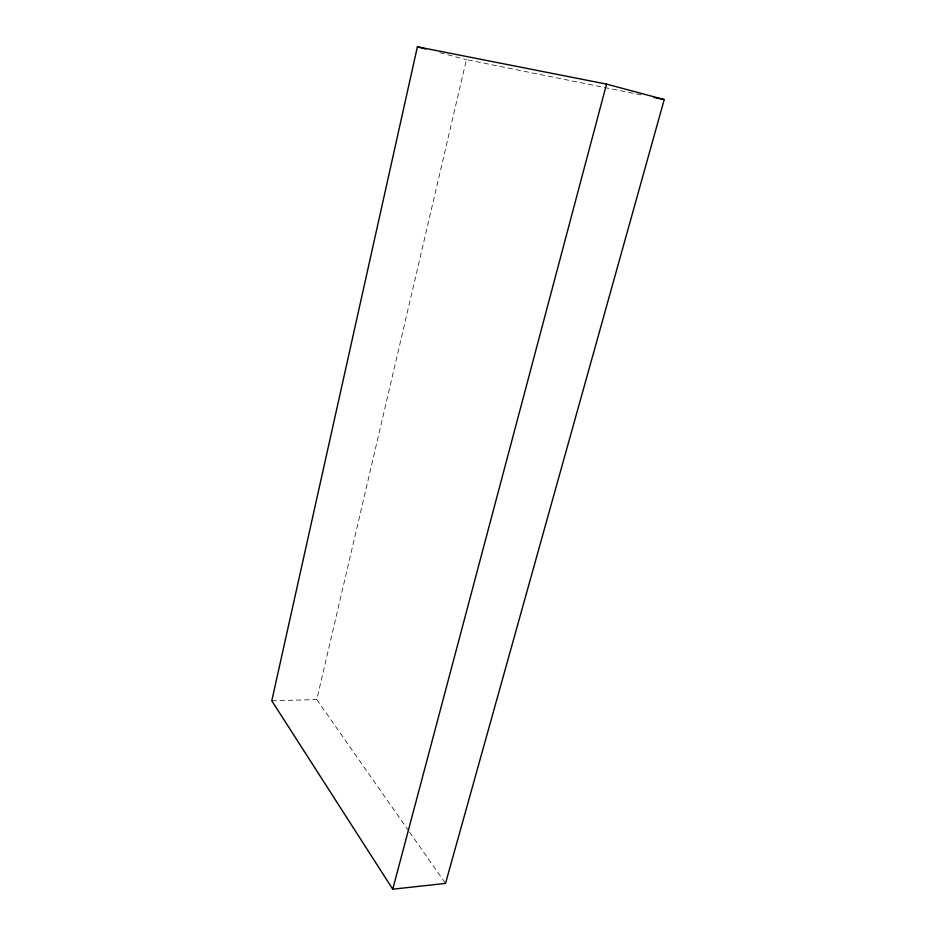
<?xml version="1.0" encoding="UTF-8"?>
<svg xmlns="http://www.w3.org/2000/svg" width="936" height="936" viewBox="0 0 936 936"><rect width="100%" height="100%" fill="white"/><g stroke="black" fill="none" stroke-linecap="round" stroke-linejoin="round"><path stroke-width="0.7" stroke-dasharray="4.68 3.51" d="M408.716 830.875L316.754 699.59L466.409 59.635L641.289 94.934M271.779 700.772L316.754 699.59M439.791 52.673L466.409 59.635M409.558 832.069L445.513 883.397"/><path stroke-width="1.4" d="M417.386 46.8L271.779 700.772L392.746 889.2L445.513 883.397L664.221 99.555L606.54 84.111L417.386 46.8L425.786 49M392.746 889.2L606.54 84.111M654.182 97.531L664.221 99.555"/></g></svg>
